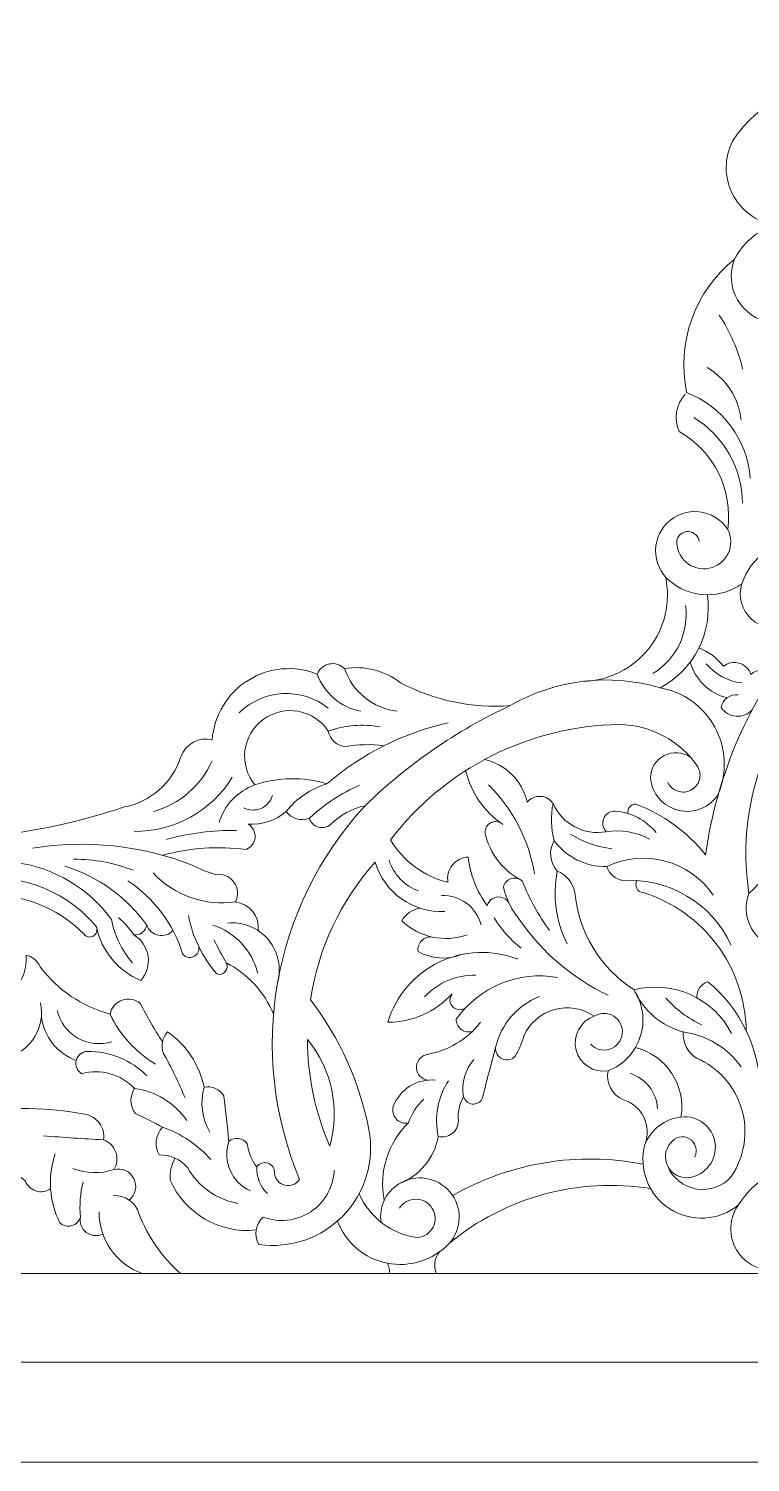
# Model space of a CAD drawing. Header units: millimetres. Extents: x 5152 to 5396, y 165 to 421.
# Drawn here: x 5313.6 to 5350.4, y 298.7 to 371.7 of the extents above; entities that cross this region are included whole.
import ezdxf

# ---------------------------------------------------------------- set-up
doc = ezdxf.new("R2010")
doc.units = ezdxf.units.MM
doc.header["$MEASUREMENT"] = 0
doc.layers.add('SITARA ALL', color=18, linetype='Continuous', true_color=0x000000)

msp = doc.modelspace()

# ---------------------------------------------------------------- linework, layer by layer
at = {"layer": 'SITARA ALL', "lineweight": 9}
for points, knots in [([(5152.3, 420.695), (5152.3, 420.695), (5396.3, 420.695), (5396.3, 420.695), (5396.3, 420.695), (5396.3, 298.695), (5396.3, 298.695), (5396.3, 298.695), (5152.3, 298.695), (5152.3, 298.695), (5152.3, 298.695), (5152.3, 420.695), (5152.3, 420.695)], [0, 0, 0, 0, 0.25, 0.25, 0.25, 0.5, 0.5, 0.5, 0.75, 0.75, 0.75, 1, 1, 1, 1]), ([(5158.284, 309.538), (5158.284, 309.538), (5158.284, 303.791), (5158.284, 303.791), (5158.284, 303.791), (5154.3, 303.791), (5154.3, 303.791), (5154.3, 303.791), (5154.3, 415.599), (5154.3, 415.599), (5154.3, 415.599), (5354.3, 415.599), (5354.3, 415.599), (5354.3, 415.599), (5354.3, 391.626), (5354.3, 391.626), (5354.3, 391.626), (5349.636, 391.626), (5349.636, 391.626), (5349.636, 391.626), (5349.636, 411.074), (5349.636, 411.074), (5349.636, 411.074), (5301.025, 411.074), (5301.025, 411.074), (5301.679, 410.889), (5302.203, 410.396), (5302.429, 409.755), (5302.655, 409.114), (5302.556, 408.402), (5302.163, 407.847), (5304.264, 410.007), (5307.224, 411.112), (5310.227, 410.858), (5311.335, 410.604), (5312.145, 409.652), (5312.219, 408.518), (5312.293, 407.383), (5311.613, 406.334), (5310.548, 405.938)], [0, 0, 0, 0, 0.071429, 0.071429, 0.071429, 0.142857, 0.142857, 0.142857, 0.214286, 0.214286, 0.214286, 0.285714, 0.285714, 0.285714, 0.357143, 0.357143, 0.357143, 0.428571, 0.428571, 0.428571, 0.5, 0.5, 0.5, 0.571429, 0.571429, 0.571429, 0.642857, 0.642857, 0.642857, 0.714286, 0.714286, 0.714286, 0.785714, 0.785714, 0.785714, 0.857143, 0.857143, 0.857143, 1, 1, 1, 1]), ([(5385.334, 308.316), (5385.334, 308.316), (5390.317, 308.316), (5390.317, 308.316), (5390.317, 308.316), (5390.317, 415.599), (5390.317, 415.599), (5390.317, 415.599), (5394.3, 415.599), (5394.3, 415.599), (5394.3, 415.599), (5394.3, 303.791), (5394.3, 303.791), (5394.3, 303.791), (5194.3, 303.791), (5194.3, 303.791), (5194.3, 303.791), (5194.3, 327.764), (5194.3, 327.764), (5194.3, 327.764), (5198.965, 327.764), (5198.965, 327.764), (5198.965, 327.764), (5198.965, 308.316), (5198.965, 308.316), (5198.965, 308.316), (5247.575, 308.316), (5247.575, 308.316), (5246.921, 308.501), (5246.398, 308.994), (5246.172, 309.635), (5245.945, 310.276), (5246.045, 310.988), (5246.438, 311.543), (5244.337, 309.383), (5241.376, 308.278), (5238.374, 308.532), (5237.266, 308.786), (5236.456, 309.738), (5236.382, 310.873), (5236.307, 312.007), (5236.987, 313.056), (5238.053, 313.453)], [0, 0, 0, 0, 0.066667, 0.066667, 0.066667, 0.133333, 0.133333, 0.133333, 0.2, 0.2, 0.2, 0.266667, 0.266667, 0.266667, 0.333333, 0.333333, 0.333333, 0.4, 0.4, 0.4, 0.466667, 0.466667, 0.466667, 0.533333, 0.533333, 0.533333, 0.6, 0.6, 0.6, 0.666667, 0.666667, 0.666667, 0.733333, 0.733333, 0.733333, 0.8, 0.8, 0.8, 0.866667, 0.866667, 0.866667, 1, 1, 1, 1]), ([(5360.146, 369.772), (5359.437, 370.307), (5358.533, 370.513), (5357.662, 370.337), (5356.791, 370.161), (5356.037, 369.621), (5355.591, 368.852), (5353.174, 369.18), (5350.789, 368.067), (5349.492, 366.001), (5349.066, 365.163), (5349.06, 364.175), (5349.477, 363.333), (5349.893, 362.49), (5350.682, 361.894), (5351.606, 361.725), (5350.738, 361.423), (5350.016, 360.803), (5349.587, 359.99), (5349.32, 359.312), (5349.378, 358.55), (5349.745, 357.921), (5350.111, 357.291), (5350.745, 356.864), (5351.466, 356.762)], [0, 0, 0, 0, 0.111111, 0.111111, 0.111111, 0.222222, 0.222222, 0.222222, 0.333333, 0.333333, 0.333333, 0.444444, 0.444444, 0.444444, 0.555556, 0.555556, 0.555556, 0.666667, 0.666667, 0.666667, 0.777778, 0.777778, 0.777778, 1, 1, 1, 1]), ([(5349.587, 359.99), (5347.562, 358.362), (5346.622, 355.74), (5347.153, 353.197), (5348.983, 352.488), (5350.243, 350.786), (5350.388, 348.828)], [0, 0, 0, 0, 0.333333, 0.333333, 0.333333, 1, 1, 1, 1]), ([(5352.703, 354.974), (5353.512, 351.296), (5356.247, 348.347), (5359.855, 347.267), (5357.72, 346.326), (5355.429, 345.787), (5353.099, 345.679), (5351.677, 345.711), (5350.403, 344.807), (5349.965, 343.454)], [0, 0, 0, 0, 0.25, 0.25, 0.25, 0.5, 0.5, 0.5, 1, 1, 1, 1]), ([(5351.497, 342.02), (5351.118, 342.179), (5350.897, 342.577), (5350.961, 342.982), (5351.025, 343.388), (5351.359, 343.698), (5351.769, 343.732), (5352.396, 343.644), (5352.856, 343.097), (5352.837, 342.464), (5352.922, 342.007), (5352.701, 341.546), (5352.291, 341.327), (5351.667, 341.068), (5350.95, 341.195), (5350.451, 341.65), (5349.953, 342.106), (5349.763, 342.809), (5349.965, 343.454), (5348.917, 342.698), (5347.5, 342.704), (5346.458, 343.466), (5345.959, 343.801), (5345.636, 344.342), (5345.579, 344.94), (5345.522, 345.538), (5345.738, 346.131), (5346.165, 346.553), (5346.592, 346.975), (5347.187, 347.183), (5347.785, 347.119), (5348.382, 347.055), (5348.919, 346.726), (5349.248, 346.223), (5349.517, 348.236), (5348.538, 350.21), (5346.771, 351.211), (5346.486, 351.851), (5346.606, 352.599), (5347.076, 353.118)], [0, 0, 0, 0, 0.071429, 0.071429, 0.071429, 0.142857, 0.142857, 0.142857, 0.214286, 0.214286, 0.214286, 0.285714, 0.285714, 0.285714, 0.357143, 0.357143, 0.357143, 0.428571, 0.428571, 0.428571, 0.5, 0.5, 0.5, 0.571429, 0.571429, 0.571429, 0.642857, 0.642857, 0.642857, 0.714286, 0.714286, 0.714286, 0.785714, 0.785714, 0.785714, 0.857143, 0.857143, 0.857143, 1, 1, 1, 1]), ([(5347.795, 345.604), (5347.758, 345.88), (5347.532, 346.092), (5347.253, 346.11), (5346.975, 346.129), (5346.722, 345.949), (5346.649, 345.68), (5346.622, 345.251), (5346.797, 344.834), (5347.121, 344.552), (5347.446, 344.271), (5347.884, 344.157), (5348.305, 344.245), (5348.725, 344.333), (5349.081, 344.612), (5349.266, 345), (5349.451, 345.388), (5349.444, 345.84), (5349.248, 346.223)], [0, 0, 0, 0, 0.142857, 0.142857, 0.142857, 0.285714, 0.285714, 0.285714, 0.428571, 0.428571, 0.428571, 0.571429, 0.571429, 0.571429, 0.714286, 0.714286, 0.714286, 1, 1, 1, 1]), ([(5341.895, 338.485), (5343.203, 338.519), (5344.426, 339.132), (5345.234, 340.16), (5346.042, 341.188), (5346.351, 342.522), (5346.076, 343.8)], [0, 0, 0, 0, 0.333333, 0.333333, 0.333333, 1, 1, 1, 1]), ([(5338.166, 337.244), (5340.481, 338.584), (5343.247, 338.911), (5345.811, 338.15), (5347.525, 339.072), (5348.483, 340.963), (5348.209, 342.89)], [0, 0, 0, 0, 0.333333, 0.333333, 0.333333, 1, 1, 1, 1]), ([(5358.99, 339.174), (5357.933, 339.034), (5356.893, 339.53), (5356.335, 340.438), (5355.509, 340.917), (5354.519, 341.022), (5353.611, 340.726), (5352.703, 340.43), (5351.965, 339.762), (5351.58, 338.888), (5349.751, 336.103), (5348.568, 332.946), (5348.12, 329.645), (5347.185, 330.811), (5345.954, 331.704), (5344.555, 332.231), (5344.434, 332.231), (5344.32, 332.175), (5344.246, 332.08), (5344.172, 331.984), (5344.147, 331.86), (5344.177, 331.743)], [0, 0, 0, 0, 0.125, 0.125, 0.125, 0.25, 0.25, 0.25, 0.375, 0.375, 0.375, 0.5, 0.5, 0.5, 0.625, 0.625, 0.625, 0.75, 0.75, 0.75, 1, 1, 1, 1]), ([(5351.527, 338.807), (5351.227, 339.115), (5350.737, 339.128), (5350.422, 338.835), (5350.328, 339.109), (5350.108, 339.321), (5349.83, 339.404), (5349.552, 339.487), (5349.252, 339.43), (5349.023, 339.252), (5348.706, 339.677), (5348.272, 340), (5347.774, 340.182)], [0, 0, 0, 0, 0.2, 0.2, 0.2, 0.4, 0.4, 0.4, 0.6, 0.6, 0.6, 1, 1, 1, 1]), ([(5328.343, 338.853), (5327.184, 339.313), (5325.876, 339.194), (5324.819, 338.533), (5323.762, 337.871), (5323.084, 336.746), (5322.992, 335.502), (5322.322, 335.67), (5321.635, 335.301), (5321.404, 334.65), (5320.975, 333.314), (5319.846, 332.321), (5318.467, 332.064), (5316.498, 331.408), (5314.47, 330.942), (5312.413, 330.671), (5309.144, 330.749), (5306.199, 328.721), (5305.111, 325.638), (5304.64, 324.094), (5305.292, 322.431), (5306.687, 321.62), (5307.347, 321.156), (5308.195, 321.053), (5308.947, 321.346), (5309.698, 321.638), (5310.254, 322.286), (5310.427, 323.074), (5310.601, 323.862), (5310.369, 324.684), (5309.809, 325.265), (5309.249, 325.845), (5308.437, 326.108), (5307.643, 325.964)], [0, 0, 0, 0, 0.083333, 0.083333, 0.083333, 0.166667, 0.166667, 0.166667, 0.25, 0.25, 0.25, 0.333333, 0.333333, 0.333333, 0.416667, 0.416667, 0.416667, 0.5, 0.5, 0.5, 0.583333, 0.583333, 0.583333, 0.666667, 0.666667, 0.666667, 0.75, 0.75, 0.75, 0.833333, 0.833333, 0.833333, 1, 1, 1, 1]), ([(5329.728, 339.132), (5329.528, 339.336), (5329.239, 339.425), (5328.959, 339.368), (5328.68, 339.312), (5328.448, 339.118), (5328.343, 338.853), (5328.693, 337.873), (5329.535, 337.153), (5330.557, 336.961)], [0, 0, 0, 0, 0.25, 0.25, 0.25, 0.5, 0.5, 0.5, 1, 1, 1, 1]), ([(5330.781, 332.147), (5332.936, 334.252), (5335.434, 335.976), (5338.166, 337.244), (5336.233, 337.098), (5334.297, 337.502), (5332.583, 338.409), (5331.772, 339.035), (5330.739, 339.297), (5329.728, 339.132), (5330.132, 337.953), (5331.174, 337.109), (5332.412, 336.962)], [0, 0, 0, 0, 0.2, 0.2, 0.2, 0.4, 0.4, 0.4, 0.6, 0.6, 0.6, 1, 1, 1, 1]), ([(5350.326, 327.678), (5349.944, 330.125), (5350.256, 332.631), (5351.226, 334.91), (5351.884, 335.974), (5352.341, 337.15), (5352.574, 338.379)], [0, 0, 0, 0, 0.333333, 0.333333, 0.333333, 1, 1, 1, 1]), ([(5347.338, 334.623), (5346.942, 334.893), (5346.431, 334.924), (5346.007, 334.702), (5345.582, 334.48), (5345.315, 334.043), (5345.311, 333.565), (5345.383, 332.763), (5345.958, 332.098), (5346.741, 331.91), (5347.524, 331.723), (5348.338, 332.055), (5348.766, 332.737), (5349.227, 333.844), (5349.161, 335.099), (5348.587, 336.152), (5348.012, 337.204), (5346.992, 337.939), (5345.811, 338.15)], [0, 0, 0, 0, 0.142857, 0.142857, 0.142857, 0.285714, 0.285714, 0.285714, 0.428571, 0.428571, 0.428571, 0.571429, 0.571429, 0.571429, 0.714286, 0.714286, 0.714286, 1, 1, 1, 1]), ([(5349.772, 337.795), (5349.357, 337.842), (5348.979, 337.556), (5348.913, 337.145), (5349.084, 336.891), (5349.362, 336.729), (5349.667, 336.705), (5349.973, 336.682), (5350.272, 336.799), (5350.481, 337.024)], [0, 0, 0, 0, 0.25, 0.25, 0.25, 0.5, 0.5, 0.5, 1, 1, 1, 1]), ([(5331.544, 336.161), (5330.66, 336.319), (5329.751, 336.246), (5328.903, 335.948), (5328.553, 336.48), (5328.001, 336.844), (5327.375, 336.956), (5326.748, 337.068), (5326.104, 336.919), (5325.591, 336.542), (5325.079, 336.165), (5324.743, 335.595), (5324.663, 334.964), (5324.583, 334.333), (5324.766, 333.697), (5325.168, 333.204)], [0, 0, 0, 0, 0.166667, 0.166667, 0.166667, 0.333333, 0.333333, 0.333333, 0.5, 0.5, 0.5, 0.666667, 0.666667, 0.666667, 1, 1, 1, 1]), ([(5335.012, 336.366), (5332.725, 335.86), (5330.602, 334.793), (5328.833, 333.259), (5328.014, 333.011), (5327.29, 332.522), (5326.756, 331.855)], [0, 0, 0, 0, 0.333333, 0.333333, 0.333333, 1, 1, 1, 1]), ([(5338.147, 327.105), (5338.055, 327.351), (5337.815, 327.51), (5337.553, 327.496), (5337.29, 327.483), (5337.067, 327.302), (5337, 327.048), (5336.468, 327.779), (5336.131, 328.634), (5336.021, 329.532), (5335.707, 329.515), (5335.415, 329.365), (5335.219, 329.118), (5335.024, 328.872), (5334.943, 328.553), (5334.998, 328.243), (5333.773, 328.543), (5332.718, 329.324), (5332.073, 330.409), (5334.847, 334.047), (5339.141, 336.213), (5343.716, 336.286), (5345.324, 336.261), (5346.821, 335.454), (5347.726, 334.125), (5347.839, 333.92), (5347.865, 333.679), (5347.798, 333.455), (5347.73, 333.232), (5347.574, 333.045), (5347.367, 332.938), (5347.159, 332.831), (5346.917, 332.813), (5346.696, 332.887), (5346.475, 332.961), (5346.293, 333.122), (5346.192, 333.333)], [0, 0, 0, 0, 0.076923, 0.076923, 0.076923, 0.153846, 0.153846, 0.153846, 0.230769, 0.230769, 0.230769, 0.307692, 0.307692, 0.307692, 0.384615, 0.384615, 0.384615, 0.461538, 0.461538, 0.461538, 0.538462, 0.538462, 0.538462, 0.615385, 0.615385, 0.615385, 0.692308, 0.692308, 0.692308, 0.769231, 0.769231, 0.769231, 0.846154, 0.846154, 0.846154, 1, 1, 1, 1]), ([(5355.528, 324.313), (5355.141, 324.742), (5354.556, 324.934), (5353.991, 324.816), (5353.753, 324.866), (5353.57, 325.059), (5353.532, 325.3), (5352.8, 324.721), (5351.769, 324.706), (5351.019, 325.262), (5350.269, 325.818), (5349.985, 326.809), (5350.326, 327.678), (5351.652, 328.864), (5352.348, 330.599), (5352.206, 332.372), (5352.822, 332.91), (5353.162, 333.696), (5353.134, 334.512), (5353.105, 335.329), (5352.711, 336.089), (5352.059, 336.583)], [0, 0, 0, 0, 0.125, 0.125, 0.125, 0.25, 0.25, 0.25, 0.375, 0.375, 0.375, 0.5, 0.5, 0.5, 0.625, 0.625, 0.625, 0.75, 0.75, 0.75, 1, 1, 1, 1]), ([(5331.728, 335.198), (5331.082, 335.291), (5330.424, 335.274), (5329.783, 335.149), (5329.346, 335.191), (5328.987, 335.517), (5328.903, 335.948)], [0, 0, 0, 0, 0.333333, 0.333333, 0.333333, 1, 1, 1, 1]), ([(5349.414, 325.05), (5348.43, 327.175), (5346.247, 328.481), (5343.909, 328.34), (5343.521, 328.395), (5343.199, 328.669), (5343.081, 329.043), (5342.028, 329.023), (5341.03, 329.518), (5340.408, 330.367), (5340.243, 330.984), (5340.223, 331.632), (5340.351, 332.257), (5340.208, 332.475), (5339.97, 332.611), (5339.71, 332.624), (5339.45, 332.638), (5339.2, 332.527), (5339.035, 332.325), (5338.788, 333.408), (5337.943, 334.252), (5336.86, 334.497)], [0, 0, 0, 0, 0.125, 0.125, 0.125, 0.25, 0.25, 0.25, 0.375, 0.375, 0.375, 0.5, 0.5, 0.5, 0.625, 0.625, 0.625, 0.75, 0.75, 0.75, 1, 1, 1, 1]), ([(5320.469, 329.624), (5321.851, 330.001), (5323.294, 330.1), (5324.715, 329.918), (5324.974, 330.016), (5325.153, 330.255), (5325.176, 330.531), (5325.198, 330.807), (5325.06, 331.071), (5324.821, 331.21), (5325.527, 331.156), (5326.224, 331.388), (5326.756, 331.855), (5327.027, 331.485), (5327.511, 331.342), (5327.939, 331.506), (5328.693, 332.216), (5329.567, 332.788), (5330.519, 333.197)], [0, 0, 0, 0, 0.142857, 0.142857, 0.142857, 0.285714, 0.285714, 0.285714, 0.428571, 0.428571, 0.428571, 0.571429, 0.571429, 0.571429, 0.714286, 0.714286, 0.714286, 1, 1, 1, 1]), ([(5328.833, 333.259), (5327.636, 333.631), (5326.353, 333.612), (5325.168, 333.204), (5324.292, 332.889), (5323.616, 332.181), (5323.343, 331.291)], [0, 0, 0, 0, 0.333333, 0.333333, 0.333333, 1, 1, 1, 1]), ([(5324.606, 332.043), (5324.877, 331.901), (5325.197, 331.888), (5325.478, 332.008), (5325.759, 332.127), (5325.972, 332.367), (5326.057, 332.66)], [0, 0, 0, 0, 0.333333, 0.333333, 0.333333, 1, 1, 1, 1]), ([(5327.939, 331.506), (5328.006, 331.291), (5328.175, 331.124), (5328.391, 331.059), (5328.606, 330.995), (5328.84, 331.041), (5329.014, 331.184), (5329.498, 331.668), (5330.112, 332.003), (5330.781, 332.147), (5326.042, 326.997), (5324.737, 319.564), (5327.446, 313.111), (5327.283, 312.863), (5326.983, 312.745), (5326.695, 312.814), (5326.408, 312.883), (5326.194, 313.125), (5326.161, 313.419), (5326.186, 313.645), (5326.054, 313.858), (5325.841, 313.935), (5325.627, 314.013), (5325.389, 313.934), (5325.264, 313.745), (5324.998, 314.086), (5324.83, 314.493), (5324.776, 314.922), (5324.674, 315.07), (5324.513, 315.167), (5324.335, 315.19), (5324.156, 315.213), (5323.976, 315.159), (5323.84, 315.041), (5323.506, 314.042), (5323.984, 312.953), (5324.947, 312.524)], [0, 0, 0, 0, 0.076923, 0.076923, 0.076923, 0.153846, 0.153846, 0.153846, 0.230769, 0.230769, 0.230769, 0.307692, 0.307692, 0.307692, 0.384615, 0.384615, 0.384615, 0.461538, 0.461538, 0.461538, 0.538462, 0.538462, 0.538462, 0.615385, 0.615385, 0.615385, 0.692308, 0.692308, 0.692308, 0.769231, 0.769231, 0.769231, 0.846154, 0.846154, 0.846154, 1, 1, 1, 1]), ([(5340.351, 332.257), (5340.813, 331.209), (5341.934, 330.615), (5343.061, 330.823), (5342.881, 331), (5342.828, 331.271), (5342.929, 331.502), (5343.03, 331.734), (5343.264, 331.88), (5343.517, 331.869), (5344.329, 331.808), (5345.081, 331.414), (5345.593, 330.78)], [0, 0, 0, 0, 0.2, 0.2, 0.2, 0.4, 0.4, 0.4, 0.6, 0.6, 0.6, 1, 1, 1, 1]), ([(5337.667, 331.284), (5337.487, 331.375), (5337.272, 331.357), (5337.11, 331.237), (5336.948, 331.118), (5336.867, 330.918), (5336.9, 330.719), (5337.12, 329.732), (5337.753, 328.889), (5338.64, 328.403)], [0, 0, 0, 0, 0.25, 0.25, 0.25, 0.5, 0.5, 0.5, 1, 1, 1, 1]), ([(5319.988, 328.721), (5321.059, 327.572), (5322.623, 327.021), (5324.178, 327.246), (5324.344, 327.572), (5324.312, 327.962), (5324.096, 328.257), (5323.881, 328.552), (5323.518, 328.7), (5323.157, 328.641), (5322.748, 328.76), (5322.352, 328.922), (5321.976, 329.124), (5319.388, 330.133), (5316.579, 330.429), (5313.838, 329.982)], [0, 0, 0, 0, 0.166667, 0.166667, 0.166667, 0.333333, 0.333333, 0.333333, 0.5, 0.5, 0.5, 0.666667, 0.666667, 0.666667, 1, 1, 1, 1]), ([(5340.408, 330.367), (5340.116, 329.872), (5340.179, 329.245), (5340.564, 328.818), (5340.315, 327.559), (5340.491, 326.254), (5341.065, 325.106)], [0, 0, 0, 0, 0.333333, 0.333333, 0.333333, 1, 1, 1, 1]), ([(5318.937, 324.144), (5318.382, 324.767), (5318.011, 325.533), (5317.864, 326.354), (5316.705, 327.93), (5314.962, 328.975), (5313.025, 329.255), (5311.089, 329.535), (5309.129, 329.033), (5307.57, 327.851)], [0, 0, 0, 0, 0.25, 0.25, 0.25, 0.5, 0.5, 0.5, 1, 1, 1, 1]), ([(5329.207, 313.579), (5329.17, 312.721), (5328.723, 311.933), (5328.007, 311.459), (5327.291, 310.986), (5326.39, 310.885), (5325.587, 311.186), (5325.197, 310.832), (5325.106, 310.255), (5325.368, 309.798), (5326.961, 309.564), (5328.567, 310.115), (5329.681, 311.278), (5330.794, 312.44), (5331.276, 314.069), (5330.972, 315.65), (5330.501, 318.054), (5329.484, 320.317), (5327.997, 322.264), (5328.391, 324.872), (5329.538, 327.308), (5331.297, 329.273), (5331.748, 327.712), (5333.217, 326.67), (5334.84, 326.765)], [0, 0, 0, 0, 0.111111, 0.111111, 0.111111, 0.222222, 0.222222, 0.222222, 0.333333, 0.333333, 0.333333, 0.444444, 0.444444, 0.444444, 0.555556, 0.555556, 0.555556, 0.666667, 0.666667, 0.666667, 0.777778, 0.777778, 0.777778, 1, 1, 1, 1]), ([(5340.564, 328.818), (5341.025, 328.627), (5341.361, 328.218), (5341.461, 327.728), (5341.647, 325.698), (5342.757, 323.867), (5344.472, 322.764), (5344.948, 321.711), (5345.867, 320.926), (5346.982, 320.619), (5346.933, 320.084), (5347.194, 319.568), (5347.655, 319.291), (5348.767, 318.809), (5349.609, 317.859), (5349.953, 316.697), (5350.298, 315.536), (5350.11, 314.28), (5349.44, 313.27), (5349.004, 312.763), (5348.336, 312.517), (5347.674, 312.619), (5347.013, 312.722), (5346.451, 313.16), (5346.189, 313.775)], [0, 0, 0, 0, 0.111111, 0.111111, 0.111111, 0.222222, 0.222222, 0.222222, 0.333333, 0.333333, 0.333333, 0.444444, 0.444444, 0.444444, 0.555556, 0.555556, 0.555556, 0.666667, 0.666667, 0.666667, 0.777778, 0.777778, 0.777778, 1, 1, 1, 1]), ([(5307.135, 326.66), (5308.523, 327.939), (5310.378, 328.591), (5312.262, 328.461), (5314.145, 328.332), (5315.893, 327.431), (5317.093, 325.973), (5317.169, 325.803), (5317.107, 325.603), (5316.947, 325.507), (5316.787, 325.411), (5316.581, 325.451), (5316.467, 325.599), (5315.112, 327.012), (5313.185, 327.724), (5311.237, 327.531), (5309.288, 327.338), (5307.538, 326.262), (5306.487, 324.61), (5306.191, 323.908), (5306.447, 323.095), (5307.093, 322.691), (5307.739, 322.287), (5308.582, 322.411), (5309.084, 322.984), (5309.266, 323.246), (5309.312, 323.578), (5309.209, 323.88), (5309.106, 324.181), (5308.866, 324.416), (5308.562, 324.511), (5308.258, 324.607), (5307.926, 324.552), (5307.669, 324.364), (5307.412, 324.176), (5307.26, 323.876), (5307.26, 323.558)], [0, 0, 0, 0, 0.076923, 0.076923, 0.076923, 0.153846, 0.153846, 0.153846, 0.230769, 0.230769, 0.230769, 0.307692, 0.307692, 0.307692, 0.384615, 0.384615, 0.384615, 0.461538, 0.461538, 0.461538, 0.538462, 0.538462, 0.538462, 0.615385, 0.615385, 0.615385, 0.692308, 0.692308, 0.692308, 0.769231, 0.769231, 0.769231, 0.846154, 0.846154, 0.846154, 1, 1, 1, 1]), ([(5318.699, 328.314), (5320.034, 327.437), (5321.02, 326.121), (5321.486, 324.594), (5321.618, 324.425), (5321.849, 324.369), (5322.044, 324.457), (5322.239, 324.546), (5322.348, 324.756), (5322.309, 324.967)], [0, 0, 0, 0, 0.25, 0.25, 0.25, 0.5, 0.5, 0.5, 1, 1, 1, 1]), ([(5340.169, 325.789), (5339.601, 326.557), (5339.14, 327.398), (5338.798, 328.29), (5338.648, 328.441), (5338.428, 328.497), (5338.224, 328.436), (5338.021, 328.376), (5337.867, 328.209), (5337.823, 328.001), (5337.97, 327.379), (5338.258, 326.799), (5338.666, 326.307), (5339.803, 324.666), (5341.347, 323.35), (5343.148, 322.489)], [0, 0, 0, 0, 0.166667, 0.166667, 0.166667, 0.333333, 0.333333, 0.333333, 0.5, 0.5, 0.5, 0.666667, 0.666667, 0.666667, 1, 1, 1, 1]), ([(5344.638, 328.337), (5344.557, 328.219), (5344.545, 328.067), (5344.609, 327.938), (5344.672, 327.81), (5344.8, 327.726), (5344.943, 327.72), (5348.024, 326.751), (5350.136, 323.913), (5350.186, 320.684)], [0, 0, 0, 0, 0.25, 0.25, 0.25, 0.5, 0.5, 0.5, 1, 1, 1, 1]), ([(5321.781, 326.547), (5321.994, 325.447), (5322.493, 324.423), (5323.228, 323.577), (5323.382, 323.523), (5323.554, 323.569), (5323.66, 323.693), (5323.767, 323.817), (5323.787, 323.994), (5323.71, 324.139), (5323.494, 324.527), (5323.283, 324.918), (5323.077, 325.311)], [0, 0, 0, 0, 0.2, 0.2, 0.2, 0.4, 0.4, 0.4, 0.6, 0.6, 0.6, 1, 1, 1, 1]), ([(5333.547, 326.935), (5333.169, 326.854), (5332.842, 326.618), (5332.645, 326.285), (5333.532, 325.435), (5334.82, 325.159), (5335.977, 325.572)], [0, 0, 0, 0, 0.333333, 0.333333, 0.333333, 1, 1, 1, 1]), ([(5317.093, 325.973), (5317.36, 324.749), (5318.203, 323.73), (5319.356, 323.24), (5319.658, 323.58), (5319.793, 324.036), (5319.725, 324.486), (5319.657, 324.935), (5319.393, 325.331), (5319.004, 325.567), (5318.783, 325.895), (5318.517, 326.19), (5318.214, 326.445)], [0, 0, 0, 0, 0.2, 0.2, 0.2, 0.4, 0.4, 0.4, 0.6, 0.6, 0.6, 1, 1, 1, 1]), ([(5319.004, 325.567), (5319.321, 325.534), (5319.61, 325.751), (5319.664, 326.066), (5319.754, 325.802), (5319.977, 325.605), (5320.25, 325.549), (5320.523, 325.493), (5320.805, 325.585), (5320.992, 325.792)], [0, 0, 0, 0, 0.25, 0.25, 0.25, 0.5, 0.5, 0.5, 1, 1, 1, 1]), ([(5326.322, 323.118), (5326.537, 323.883), (5326.362, 324.705), (5325.853, 325.315), (5325.343, 325.925), (5324.567, 326.245), (5323.775, 326.17)], [0, 0, 0, 0, 0.333333, 0.333333, 0.333333, 1, 1, 1, 1]), ([(5334.21, 325.455), (5334.006, 325.486), (5333.799, 325.418), (5333.654, 325.27), (5333.509, 325.123), (5333.444, 324.916), (5333.479, 324.712), (5334.152, 324.338), (5334.956, 324.282), (5335.674, 324.561)], [0, 0, 0, 0, 0.25, 0.25, 0.25, 0.5, 0.5, 0.5, 1, 1, 1, 1]), ([(5351.003, 325.273), (5351.047, 324.696), (5351.501, 324.234), (5352.078, 324.182), (5351.722, 323.601), (5351.779, 322.858), (5352.219, 322.339), (5351.93, 322.108), (5351.778, 321.747), (5351.816, 321.379), (5351.853, 321.011), (5352.074, 320.687), (5352.403, 320.518), (5352.553, 320.531), (5352.691, 320.61), (5352.777, 320.734), (5352.864, 320.858), (5352.892, 321.014), (5352.853, 321.16), (5352.787, 321.627), (5352.899, 322.101), (5353.167, 322.488), (5354.02, 318.551), (5357.347, 315.639), (5361.363, 315.321), (5358.793, 314.299), (5356.06, 313.746), (5353.295, 313.689), (5351.867, 313.77), (5350.515, 313.043), (5349.796, 311.806), (5348.795, 310.987), (5347.376, 310.909), (5346.289, 311.611), (5345.202, 312.314), (5344.694, 313.641), (5345.031, 314.891), (5345.342, 315.655), (5346.046, 316.19), (5346.865, 316.286), (5347.126, 317.891), (5346.123, 319.43), (5344.548, 319.836)], [0, 0, 0, 0, 0.066667, 0.066667, 0.066667, 0.133333, 0.133333, 0.133333, 0.2, 0.2, 0.2, 0.266667, 0.266667, 0.266667, 0.333333, 0.333333, 0.333333, 0.4, 0.4, 0.4, 0.466667, 0.466667, 0.466667, 0.533333, 0.533333, 0.533333, 0.6, 0.6, 0.6, 0.666667, 0.666667, 0.666667, 0.733333, 0.733333, 0.733333, 0.8, 0.8, 0.8, 0.866667, 0.866667, 0.866667, 1, 1, 1, 1]), ([(5320.11, 318.982), (5319.097, 319.578), (5318.289, 320.468), (5317.794, 321.533), (5316.372, 321.911), (5315.117, 322.757), (5314.233, 323.934), (5314.106, 324.241), (5313.837, 324.466), (5313.513, 324.539), (5313.585, 323.709), (5313.208, 322.904), (5312.525, 322.428), (5311.81, 321.722), (5311.355, 320.795), (5311.235, 319.796)], [0, 0, 0, 0, 0.166667, 0.166667, 0.166667, 0.333333, 0.333333, 0.333333, 0.5, 0.5, 0.5, 0.666667, 0.666667, 0.666667, 1, 1, 1, 1]), ([(5338.549, 324.327), (5337.249, 324.837), (5335.796, 324.78), (5334.54, 324.171), (5333.284, 323.561), (5332.34, 322.455), (5331.937, 321.118), (5333.183, 321.113), (5334.372, 321.636), (5335.208, 322.56), (5335.048, 322.359), (5335.066, 322.07), (5335.251, 321.892), (5335.436, 321.714), (5335.726, 321.705), (5335.92, 321.873)], [0, 0, 0, 0, 0.166667, 0.166667, 0.166667, 0.333333, 0.333333, 0.333333, 0.5, 0.5, 0.5, 0.666667, 0.666667, 0.666667, 1, 1, 1, 1]), ([(5340.577, 323.401), (5338.592, 323.742), (5336.588, 322.916), (5335.422, 321.273), (5335.416, 321.07), (5335.508, 320.877), (5335.669, 320.753), (5335.83, 320.629), (5336.04, 320.589), (5336.235, 320.647)], [0, 0, 0, 0, 0.25, 0.25, 0.25, 0.5, 0.5, 0.5, 1, 1, 1, 1]), ([(5349.44, 320.542), (5348.507, 322.354), (5346.445, 323.278), (5344.472, 322.764), (5344.931, 322.061), (5345.049, 321.189), (5344.794, 320.389), (5344.538, 319.589), (5343.936, 318.947), (5343.155, 318.64)], [0, 0, 0, 0, 0.25, 0.25, 0.25, 0.5, 0.5, 0.5, 1, 1, 1, 1]), ([(5350.914, 317.596), (5350.884, 319.763), (5349.9, 321.805), (5348.224, 323.178), (5347.877, 323.061), (5347.65, 322.73), (5347.667, 322.365)], [0, 0, 0, 0, 0.333333, 0.333333, 0.333333, 1, 1, 1, 1]), ([(5314.244, 322.1), (5314.522, 320.88), (5313.782, 319.657), (5312.572, 319.336), (5311.776, 319.255), (5311.032, 318.903), (5310.467, 318.337)], [0, 0, 0, 0, 0.333333, 0.333333, 0.333333, 1, 1, 1, 1]), ([(5320.463, 320.115), (5320.054, 320.751), (5319.675, 321.406), (5319.326, 322.077), (5319.07, 322.291), (5318.72, 322.353), (5318.405, 322.241), (5318.091, 322.129), (5317.859, 321.861), (5317.794, 321.533)], [0, 0, 0, 0, 0.25, 0.25, 0.25, 0.5, 0.5, 0.5, 1, 1, 1, 1]), ([(5335.794, 317.328), (5335.846, 317.121), (5336.021, 316.969), (5336.234, 316.947), (5336.446, 316.925), (5336.649, 317.038), (5336.742, 317.23), (5336.964, 318.099), (5337.192, 318.965), (5337.426, 319.831), (5337.695, 321.012), (5338.532, 321.983), (5339.66, 322.424)], [0, 0, 0, 0, 0.2, 0.2, 0.2, 0.4, 0.4, 0.4, 0.6, 0.6, 0.6, 1, 1, 1, 1]), ([(5315.101, 321.706), (5315.241, 321.116), (5315.618, 320.611), (5316.145, 320.311), (5316.672, 320.011), (5317.299, 319.943), (5317.877, 320.124)], [0, 0, 0, 0, 0.333333, 0.333333, 0.333333, 1, 1, 1, 1]), ([(5337.426, 319.831), (5337.402, 319.584), (5337.538, 319.349), (5337.765, 319.248), (5337.992, 319.147), (5338.257, 319.201), (5338.425, 319.384), (5338.614, 319.708), (5338.763, 320.054), (5338.867, 320.414), (5339.154, 321.074), (5339.723, 321.569), (5340.416, 321.764), (5341.108, 321.958), (5341.852, 321.831), (5342.44, 321.417), (5342.744, 321.614), (5343.134, 321.617), (5343.441, 321.426), (5343.748, 321.235), (5343.917, 320.884), (5343.875, 320.525), (5343.833, 320.165), (5343.586, 319.863), (5343.243, 319.748), (5342.9, 319.634), (5342.522, 319.728), (5342.272, 319.99)], [0, 0, 0, 0, 0.1, 0.1, 0.1, 0.2, 0.2, 0.2, 0.3, 0.3, 0.3, 0.4, 0.4, 0.4, 0.5, 0.5, 0.5, 0.6, 0.6, 0.6, 0.7, 0.7, 0.7, 0.8, 0.8, 0.8, 1, 1, 1, 1]), ([(5342.44, 321.417), (5341.737, 321.168), (5341.34, 320.424), (5341.526, 319.701), (5341.712, 318.979), (5342.418, 318.518), (5343.155, 318.64), (5343.03, 318.033), (5343.344, 317.422), (5343.911, 317.172), (5344.374, 317.036), (5344.76, 316.711), (5344.972, 316.277), (5345.185, 315.844), (5345.207, 315.341), (5345.031, 314.891)], [0, 0, 0, 0, 0.166667, 0.166667, 0.166667, 0.333333, 0.333333, 0.333333, 0.5, 0.5, 0.5, 0.666667, 0.666667, 0.666667, 1, 1, 1, 1]), ([(5336.658, 321.116), (5335.969, 320.235), (5334.974, 319.644), (5333.87, 319.461), (5333.572, 319.371), (5333.375, 319.088), (5333.397, 318.777), (5333.419, 318.466), (5333.652, 318.212), (5333.96, 318.165)], [0, 0, 0, 0, 0.25, 0.25, 0.25, 0.5, 0.5, 0.5, 1, 1, 1, 1]), ([(5321.609, 317.261), (5321.295, 318.046), (5320.925, 318.808), (5320.502, 319.54), (5320.371, 319.916), (5320.456, 320.334), (5320.724, 320.629), (5321.678, 319.956), (5322.341, 318.945), (5322.58, 317.802), (5322.363, 317.035), (5322.467, 316.212), (5322.869, 315.523)], [0, 0, 0, 0, 0.2, 0.2, 0.2, 0.4, 0.4, 0.4, 0.6, 0.6, 0.6, 1, 1, 1, 1]), ([(5327.846, 320.244), (5327.846, 318.373), (5328.233, 316.524), (5328.984, 314.81), (5329.51, 316.7), (5329.087, 318.725), (5327.846, 320.244)], [0, 0, 0, 0, 0.5, 0.5, 0.5, 1, 1, 1, 1]), ([(5321.695, 316.117), (5321.076, 317.009), (5320.11, 317.598), (5319.033, 317.739), (5318.345, 318.471), (5317.309, 318.761), (5316.341, 318.489), (5316.113, 318.632), (5316.004, 318.907), (5316.071, 319.167), (5316.137, 319.428), (5316.365, 319.616), (5316.634, 319.632), (5317.772, 319.642), (5318.867, 319.191), (5319.669, 318.383)], [0, 0, 0, 0, 0.166667, 0.166667, 0.166667, 0.333333, 0.333333, 0.333333, 0.5, 0.5, 0.5, 0.666667, 0.666667, 0.666667, 1, 1, 1, 1]), ([(5336.32, 319.219), (5335.862, 318.703), (5335.668, 318.006), (5335.794, 317.328), (5335.581, 316.952), (5335.488, 316.519), (5335.529, 316.089), (5335.528, 315.836), (5335.41, 315.597), (5335.209, 315.443), (5335.009, 315.288), (5334.748, 315.236), (5334.503, 315.301), (5334.291, 316.278), (5334.481, 317.301), (5335.029, 318.138)], [0, 0, 0, 0, 0.166667, 0.166667, 0.166667, 0.333333, 0.333333, 0.333333, 0.5, 0.5, 0.5, 0.666667, 0.666667, 0.666667, 1, 1, 1, 1]), ([(5319.033, 317.739), (5318.777, 317.345), (5318.798, 316.833), (5319.086, 316.463), (5319.555, 316.248), (5320.017, 316.017), (5320.47, 315.771)], [0, 0, 0, 0, 0.333333, 0.333333, 0.333333, 1, 1, 1, 1]), ([(5323.84, 315.041), (5323.766, 315.815), (5323.681, 316.588), (5323.585, 317.36), (5323.382, 317.711), (5322.976, 317.89), (5322.58, 317.802)], [0, 0, 0, 0, 0.333333, 0.333333, 0.333333, 1, 1, 1, 1]), ([(5334.37, 318.165), (5333.431, 318.257), (5332.547, 317.709), (5332.214, 316.825), (5332.147, 316.602), (5332.202, 316.361), (5332.358, 316.188), (5332.514, 316.015), (5332.748, 315.936), (5332.977, 315.98), (5331.927, 314.959), (5331.467, 313.477), (5331.756, 312.042)], [0, 0, 0, 0, 0.2, 0.2, 0.2, 0.4, 0.4, 0.4, 0.6, 0.6, 0.6, 1, 1, 1, 1]), ([(5317.987, 313.612), (5318.152, 313.877), (5318.189, 314.203), (5318.086, 314.498), (5317.983, 314.794), (5317.752, 315.026), (5317.457, 315.131), (5317.502, 315.433), (5317.424, 315.74), (5317.241, 315.984), (5317.058, 316.228), (5316.786, 316.388), (5316.483, 316.429), (5314.337, 316.855), (5312.124, 316.808), (5309.998, 316.293), (5308.678, 316.476), (5307.335, 316.319), (5306.093, 315.838)], [0, 0, 0, 0, 0.142857, 0.142857, 0.142857, 0.285714, 0.285714, 0.285714, 0.428571, 0.428571, 0.428571, 0.571429, 0.571429, 0.571429, 0.714286, 0.714286, 0.714286, 1, 1, 1, 1]), ([(5347.566, 314.266), (5347.727, 314.597), (5347.606, 314.997), (5347.288, 315.183), (5346.97, 315.369), (5346.562, 315.28), (5346.352, 314.977), (5346.052, 314.649), (5345.987, 314.171), (5346.189, 313.775), (5346.391, 313.38), (5346.817, 313.151), (5347.258, 313.202), (5348.109, 313.311), (5348.712, 314.088), (5348.603, 314.94), (5348.494, 315.792), (5347.717, 316.394), (5346.865, 316.286)], [0, 0, 0, 0, 0.142857, 0.142857, 0.142857, 0.285714, 0.285714, 0.285714, 0.428571, 0.428571, 0.428571, 0.571429, 0.571429, 0.571429, 0.714286, 0.714286, 0.714286, 1, 1, 1, 1]), ([(5314.764, 312.625), (5314.543, 312.478), (5314.267, 312.44), (5314.014, 312.522), (5313.762, 312.603), (5313.561, 312.796), (5313.468, 313.044), (5310.193, 315.731), (5305.431, 315.546), (5302.382, 312.605), (5301.816, 311.982), (5301.561, 311.138), (5301.687, 310.307), (5301.812, 309.475), (5302.305, 308.744), (5303.028, 308.316)], [0, 0, 0, 0, 0.166667, 0.166667, 0.166667, 0.333333, 0.333333, 0.333333, 0.5, 0.5, 0.5, 0.666667, 0.666667, 0.666667, 1, 1, 1, 1]), ([(5322.919, 314.123), (5322.253, 314.868), (5321.411, 315.434), (5320.47, 315.771), (5320.105, 315.391), (5320.03, 314.818), (5320.286, 314.357), (5320.85, 314.373), (5321.391, 314.128), (5321.75, 313.692), (5322.293, 312.741), (5323.228, 312.079), (5324.306, 311.885)], [0, 0, 0, 0, 0.2, 0.2, 0.2, 0.4, 0.4, 0.4, 0.6, 0.6, 0.6, 1, 1, 1, 1]), ([(5314.996, 314.407), (5314.601, 313.25), (5314.689, 311.983), (5315.241, 310.892), (5315.404, 310.744), (5315.632, 310.691), (5315.843, 310.752), (5316.055, 310.813), (5316.219, 310.98), (5316.278, 311.192), (5316.23, 311.794), (5316.276, 312.401), (5316.414, 312.99)], [0, 0, 0, 0, 0.2, 0.2, 0.2, 0.4, 0.4, 0.4, 0.6, 0.6, 0.6, 1, 1, 1, 1]), ([(5321.095, 314.194), (5320.911, 313.85), (5320.826, 313.463), (5320.849, 313.074), (5321.602, 311.362), (5323.373, 310.334), (5325.233, 310.531)], [0, 0, 0, 0, 0.333333, 0.333333, 0.333333, 1, 1, 1, 1]), ([(5318.769, 312.058), (5319.094, 312.322), (5319.191, 312.776), (5319.003, 313.149), (5318.815, 313.523), (5318.392, 313.716), (5317.987, 313.612), (5317.309, 313.381), (5316.57, 313.4), (5315.904, 313.665)], [0, 0, 0, 0, 0.25, 0.25, 0.25, 0.5, 0.5, 0.5, 1, 1, 1, 1]), ([(5329.374, 310.983), (5329.792, 309.883), (5330.745, 309.074), (5331.899, 308.843), (5333.054, 308.611), (5334.245, 308.989), (5335.055, 309.844), (5335.722, 310.587), (5335.742, 311.706), (5335.1, 312.471), (5334.457, 313.236), (5333.351, 313.413), (5332.504, 312.884), (5331.838, 312.47), (5331.479, 311.703), (5331.589, 310.927)], [0, 0, 0, 0, 0.166667, 0.166667, 0.166667, 0.333333, 0.333333, 0.333333, 0.5, 0.5, 0.5, 0.666667, 0.666667, 0.666667, 1, 1, 1, 1]), ([(5321.385, 308.316), (5320.437, 309.144), (5319.708, 310.194), (5319.261, 311.371), (5319.094, 311.944), (5318.551, 312.324), (5317.955, 312.284)], [0, 0, 0, 0, 0.333333, 0.333333, 0.333333, 1, 1, 1, 1]), ([(5330.475, 312.374), (5331.006, 311.158), (5332.135, 310.311), (5333.451, 310.143), (5333.789, 310.174), (5334.087, 310.377), (5334.239, 310.681), (5334.391, 310.984), (5334.375, 311.344), (5334.197, 311.634), (5334.019, 311.923), (5333.705, 312.099), (5333.366, 312.101), (5333.026, 312.102), (5332.71, 311.928), (5332.53, 311.64)], [0, 0, 0, 0, 0.166667, 0.166667, 0.166667, 0.333333, 0.333333, 0.333333, 0.5, 0.5, 0.5, 0.666667, 0.666667, 0.666667, 1, 1, 1, 1]), ([(5316.278, 311.192), (5316.223, 310.893), (5316.341, 310.589), (5316.583, 310.406), (5316.825, 310.223), (5317.149, 310.192), (5317.421, 310.327)], [0, 0, 0, 0, 0.333333, 0.333333, 0.333333, 1, 1, 1, 1]), ([(5349.796, 311.806), (5349.233, 311.025), (5349.275, 309.961), (5349.899, 309.228), (5350.523, 308.494), (5351.566, 308.28), (5352.428, 308.711), (5352.327, 308.604), (5352.305, 308.446), (5352.374, 308.316)], [0, 0, 0, 0, 0.25, 0.25, 0.25, 0.5, 0.5, 0.5, 1, 1, 1, 1]), ([(5248.186, 309.375), (5247.754, 309.421), (5247.426, 309.787), (5247.427, 310.221), (5247.427, 310.656), (5247.756, 311.02), (5248.189, 311.065), (5248.842, 310.972), (5249.344, 310.437), (5249.398, 309.779), (5249.451, 309.121), (5249.04, 308.513), (5248.41, 308.316), (5248.41, 308.316), (5364.043, 308.316), (5364.043, 308.316)], [0, 0, 0, 0, 0.166667, 0.166667, 0.166667, 0.333333, 0.333333, 0.333333, 0.5, 0.5, 0.5, 0.666667, 0.666667, 0.666667, 1, 1, 1, 1])]:
    msp.add_open_spline(points, degree=3, knots=knots, dxfattribs=at)
for points in [[(5350.005, 354.388), (5349.767, 355.367), (5349.365, 356.299), (5348.817, 357.144)], [(5349.928, 351.786), (5349.815, 352.904), (5349.175, 353.899), (5348.204, 354.465)], [(5350.004, 347.565), (5349.972, 349.35), (5349.034, 350.994), (5347.513, 351.929)], [(5345.428, 338.883), (5346.626, 339.604), (5347.282, 340.965), (5347.098, 342.351)], [(5347.338, 339.468), (5347.589, 338.567), (5348.304, 337.869), (5349.212, 337.642)], [(5348.149, 339.378), (5348.609, 338.838), (5349.254, 338.489), (5349.958, 338.401)], [(5328.903, 337.121), (5327.544, 338.191), (5325.605, 338.09), (5324.368, 336.881)], [(5320.01, 331.855), (5321.336, 332.232), (5322.427, 333.174), (5322.993, 334.432)], [(5335.899, 333.932), (5336.171, 332.815), (5336.846, 331.84), (5337.796, 331.193)], [(5319.015, 330.835), (5321.053, 330.81), (5322.953, 331.86), (5324.015, 333.6)], [(5339.41, 328.683), (5339.12, 330.404), (5338.299, 331.99), (5337.06, 333.218)], [(5324.238, 330.889), (5323.03, 330.902), (5321.827, 330.748), (5320.661, 330.433)], [(5345.258, 330.45), (5344.584, 330.805), (5343.815, 330.935), (5343.061, 330.823)], [(5341.237, 330.699), (5341.878, 330.297), (5342.6, 330.043), (5343.351, 329.953)], [(5318.968, 328.855), (5318.002, 329.239), (5316.971, 329.43), (5315.933, 329.419)], [(5348.503, 327.596), (5347.299, 329.35), (5344.998, 329.966), (5343.081, 329.043)], [(5319.664, 326.066), (5318.637, 327.497), (5317.169, 328.55), (5315.483, 329.063)], [(5331.998, 329.375), (5332.224, 328.643), (5332.782, 328.061), (5333.504, 327.804)], [(5325.337, 325.777), (5325.419, 326.502), (5324.902, 327.158), (5324.178, 327.246)], [(5336.683, 326.07), (5336.451, 326.984), (5335.614, 327.612), (5334.672, 327.576)], [(5325.306, 323.622), (5325.022, 324.778), (5324.158, 325.702), (5323.023, 326.063)], [(5337.347, 326.433), (5337.709, 325.841), (5338.174, 325.32), (5338.722, 324.894)], [(5326.116, 321.526), (5325.655, 322.659), (5324.801, 323.587), (5323.71, 324.139)], [(5336.415, 323.512), (5335.427, 323.537), (5334.476, 323.135), (5333.807, 322.407)], [(5346.093, 322.343), (5346.61, 321.77), (5347.234, 321.305), (5347.931, 320.973)], [(5314.296, 321.414), (5314.416, 320.39), (5315.102, 319.521), (5316.071, 319.167)], [(5349.931, 318.836), (5349.237, 319.813), (5348.169, 320.459), (5346.982, 320.619)], [(5345.675, 316.71), (5345.616, 317.535), (5345.071, 318.245), (5344.289, 318.514)], [(5333.765, 317.198), (5333.409, 316.861), (5333.139, 316.443), (5332.977, 315.98)], [(5314.402, 315.335), (5315.419, 315.243), (5316.437, 315.175), (5317.457, 315.131)], [(5332.504, 312.884), (5333.553, 313.277), (5334.314, 314.197), (5334.503, 315.301)], [(5344.937, 313.887), (5341.616, 314.535), (5338.174, 313.967), (5335.239, 312.285)], [(5325.264, 313.745), (5325.236, 313.234), (5325.434, 312.737), (5325.808, 312.387)], [(5345.32, 312.637), (5341.654, 313.229), (5337.914, 312.212), (5335.055, 309.844)], [(5317.233, 311.464), (5317.217, 310.048), (5318.105, 308.781), (5319.442, 308.316)], [(5334.563, 309.415), (5334.313, 309.105), (5334.253, 308.683), (5334.408, 308.316)], [(5332.005, 308.316), (5332.046, 308.498), (5332.007, 308.69), (5331.899, 308.842)]]:
    msp.add_open_spline(points, degree=3, dxfattribs=at)

doc.saveas('drawing.dxf')
